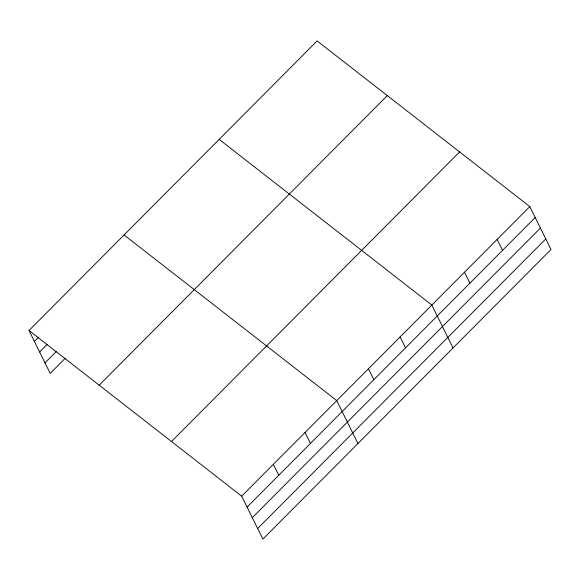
<?xml version="1.0" encoding="UTF-8"?>
<svg xmlns="http://www.w3.org/2000/svg" width="580" height="580" viewBox="0 0 580 580"><rect width="100%" height="100%" fill="white"/><g stroke="black" fill="none" stroke-linecap="round" stroke-linejoin="round"><path stroke-width="0.87" d="M29 330.52L317.122 40.926L529.801 206.589L551 249.48L262.878 539.074L241.679 496.175L29 330.52L50.199 373.411L65.409 358.121M34.401 341.446L38.838 336.987M39.614 351.995L47.219 344.346M44.986 362.863L56.398 351.393M99.187 385.185L387.31 95.591M171.492 441.51L459.614 151.916M241.679 496.175L529.801 206.589M247.08 507.101L535.202 217.514M252.293 517.657L540.415 228.063M257.665 528.525L545.787 238.931M219.16 139.388L431.839 305.051L453.038 347.942M124.084 234.951L336.755 400.613L357.962 443.512M497.147 239.41L502.548 250.335M464.493 272.23L469.894 283.156M400.142 336.9L405.543 347.826M368.452 368.757L373.853 379.683M305.065 432.47L310.467 443.396M273.368 464.326L278.77 475.252"/></g></svg>
